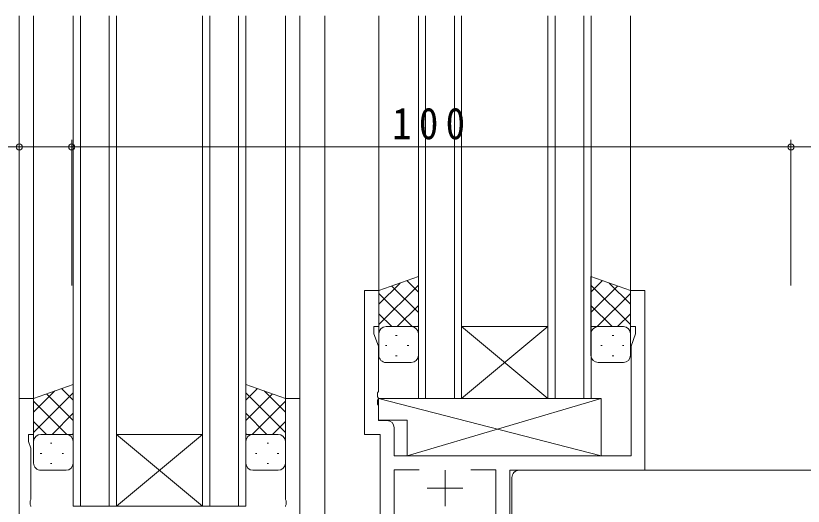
# Model space of a CAD drawing. Units: millimetres on the paper. Extents: x -420 to 373, y -297 to 267.
# Drawn here: x -313.7 to -204.2, y -110 to -41.7 of the extents above; entities that cross this region are included whole.
import ezdxf

# ---------------------------------------------------------------- set-up
doc = ezdxf.new("R2010")
doc.units = ezdxf.units.MM
for name, color, linetype, lineweight in [('0-3_YKK_11', 7, 'Continuous', 9), ('0-4_YKK_12', 2, 'Continuous', 9), ('0-5_YKK_13', 4, 'Continuous', 9), ('0-7_YKK_D', 6, 'Continuous', 9)]:
    doc.layers.add(name, color=color, linetype=linetype, lineweight=lineweight)
doc.styles.add('ＭＳ ゴシック', font='')
doc.styles.get('ＭＳ ゴシック').set_extended_font_data('MS Gothic')

msp = doc.modelspace()

# ---------------------------------------------------------------- linework, layer by layer
at = {"layer": '0-3_YKK_11'}
for p, q in [((-265.244, -79.99), (-265.244, -99.99)), ((-263.244, -79.99), (-265.244, -79.99)), ((-263.244, -84.99), (-263.244, -79.99)), ((-228.244, -79.99), (-228.244, -84.99)), ((-226.244, -79.99), (-228.244, -79.99)), ((-226.244, -104.99), (-226.244, -79.99)), ((-263.944, -84.99), (-263.244, -84.99)), ((-263.944, -85.99), (-263.944, -84.99)), ((-228.244, -84.99), (-227.544, -84.99)), ((-227.544, -84.99), (-227.544, -85.99)), ((-263.314, -87.721), (-263.944, -85.99)), ((-227.544, -85.99), (-228.174, -87.721)), ((-263.314, -94.032), (-263.314, -87.721)), ((-228.174, -87.721), (-228.174, -102.99)), ((-263.434, -94.215), (-263.314, -94.032)), ((-313.245, -94.99), (-311.245, -94.99)), ((-313.245, -119.99), (-313.245, -94.99)), ((-311.245, -94.99), (-311.245, -99.99)), ((-276.245, -94.99), (-276.245, -109.032)), ((-274.245, -94.99), (-276.245, -94.99)), ((-274.245, -115.99), (-274.245, -94.99)), ((-263.434, -94.765), (-263.434, -94.215)), ((-263.314, -94.948), (-263.434, -94.765)), ((-263.434, -95.215), (-263.314, -95.032)), ((-263.434, -95.765), (-263.434, -95.215)), ((-263.314, -95.032), (-263.314, -94.948)), ((-263.314, -95.948), (-263.434, -95.765)), ((-263.314, -98.06), (-263.314, -95.948)), ((-262.114, -98.06), (-263.314, -98.06)), ((-261.114, -102.99), (-261.114, -99.06)), ((-311.945, -99.99), (-311.945, -100.99)), ((-311.245, -99.99), (-311.945, -99.99)), ((-265.244, -99.99), (-263.044, -99.99)), ((-263.044, -99.99), (-263.044, -160.34)), ((-311.945, -100.99), (-311.615, -101.897)), ((-311.615, -101.897), (-311.615, -109.032)), ((-228.174, -102.99), (-261.114, -102.99)), ((-261.114, -104.92), (-261.114, -149.99)), ((-257.631, -104.92), (-261.114, -104.92)), ((-257.631, -104.92), (-261.114, -104.92)), ((-254.044, -104.99), (-254.044, -109.99)), ((-246.974, -104.92), (-250.457, -104.92)), ((-246.974, -149.99), (-246.974, -104.92)), ((-245.044, -104.99), (-226.244, -104.99)), ((-245.044, -153.99), (-245.044, -104.99)), ((-256.544, -107.49), (-251.544, -107.49)), ((-311.615, -109.032), (-311.735, -109.215)), ((-311.735, -109.215), (-311.735, -109.765)), ((-276.245, -109.032), (-276.125, -109.215)), ((-276.125, -109.215), (-276.125, -109.765)), ((-311.735, -109.765), (-311.615, -109.948)), ((-311.615, -109.948), (-311.615, -110.032)), ((-276.125, -109.765), (-276.245, -109.948)), ((-276.245, -109.948), (-276.245, -110.032))]:
    msp.add_line(p, q, dxfattribs=at)
msp.add_arc((-262.114, -99.06), 1, 0, 89.99998, dxfattribs=at)
at = {"layer": '0-4_YKK_12'}
for p, q in [((-313.244, -41.74), (-313.244, -119.99)), ((-311.244, -41.74), (-311.244, -95.49)), ((-305.742, -109.989), (-305.742, -41.74)), ((-304.742, -41.74), (-304.742, -109.989)), ((-300.742, -109.989), (-300.742, -41.74)), ((-299.742, -41.74), (-299.742, -109.989)), ((-287.742, -109.989), (-287.742, -41.74)), ((-286.742, -41.74), (-286.742, -109.989)), ((-282.742, -109.989), (-282.742, -41.74)), ((-281.742, -41.74), (-281.742, -109.989)), ((-276.244, -41.74), (-276.244, -95.49)), ((-274.244, -41.74), (-274.244, -194.99)), ((-270.744, -41.74), (-270.744, -160.99)), ((-263.244, -41.74), (-263.244, -80.49)), ((-257.742, -94.989), (-257.742, -41.74)), ((-256.742, -41.74), (-256.742, -94.989)), ((-252.742, -94.989), (-252.742, -41.74)), ((-251.742, -41.74), (-251.742, -94.989)), ((-239.742, -94.989), (-239.742, -41.74)), ((-238.742, -41.74), (-238.742, -94.989)), ((-234.742, -94.989), (-234.742, -41.74)), ((-233.742, -41.74), (-233.742, -94.989)), ((-228.244, -41.74), (-228.244, -80.49)), ((-239.742, -94.989), (-251.742, -84.989)), ((-251.742, -94.989), (-239.742, -84.989)), ((-251.742, -84.989), (-239.742, -84.989)), ((-251.742, -94.989), (-257.742, -94.989)), ((-251.742, -94.989), (-239.742, -94.989)), ((-233.742, -94.989), (-239.742, -94.989)), ((-287.742, -109.989), (-299.742, -99.989)), ((-299.742, -109.989), (-287.742, -99.989)), ((-299.742, -99.989), (-287.742, -99.989)), ((-299.742, -109.989), (-305.742, -109.989)), ((-299.742, -109.989), (-287.742, -109.989)), ((-281.742, -109.989), (-287.742, -109.989))]:
    msp.add_line(p, q, dxfattribs=at)
at = {"layer": '0-5_YKK_13'}
for p, q in [((-257.744, -78.026), (-263.244, -79.99)), ((-257.744, -80.213), (-259.356, -78.601)), ((-257.744, -86.212), (-257.744, -78.026)), ((-233.745, -78.026), (-228.245, -79.99)), ((-233.745, -86.212), (-233.745, -78.026)), ((-233.745, -80.213), (-232.134, -78.601)), ((-263.244, -81.893), (-260.283, -78.933)), ((-263.244, -84.722), (-257.744, -79.222)), ((-257.744, -83.041), (-261.44, -79.346)), ((-228.245, -84.722), (-233.745, -79.222)), ((-233.745, -83.041), (-230.05, -79.346)), ((-228.245, -81.893), (-231.206, -78.933)), ((-263.244, -79.99), (-263.244, -85.99)), ((-258.624, -84.99), (-263.244, -80.37)), ((-232.866, -84.99), (-228.245, -80.37)), ((-228.245, -79.99), (-228.245, -85.99)), ((-260.684, -84.99), (-257.744, -82.05)), ((-230.806, -84.99), (-233.745, -82.05)), ((-261.452, -84.99), (-263.244, -83.198)), ((-230.037, -84.99), (-228.245, -83.198)), ((-262.244, -84.99), (-258.644, -84.99)), ((-261.844, -84.99), (-257.744, -84.99)), ((-257.856, -84.99), (-257.744, -84.879)), ((-233.634, -84.99), (-233.745, -84.879)), ((-229.645, -84.99), (-233.745, -84.99)), ((-229.245, -84.99), (-232.845, -84.99)), ((-263.244, -88.99), (-263.244, -85.99)), ((-260.909, -86.212), (-260.709, -86.212)), ((-257.744, -85.99), (-257.744, -88.99)), ((-233.745, -85.99), (-233.745, -88.99)), ((-230.58, -86.212), (-230.78, -86.212)), ((-228.245, -88.99), (-228.245, -85.99)), ((-262.324, -87.627), (-262.124, -87.627)), ((-259.294, -87.627), (-259.094, -87.627)), ((-232.195, -87.627), (-232.395, -87.627)), ((-229.165, -87.627), (-229.365, -87.627)), ((-260.909, -89.042), (-260.709, -89.042)), ((-230.58, -89.042), (-230.78, -89.042)), ((-258.744, -89.99), (-262.244, -89.99)), ((-232.745, -89.99), (-229.245, -89.99)), ((-305.744, -93.026), (-311.244, -94.99)), ((-305.744, -101.212), (-305.744, -93.026)), ((-281.745, -93.026), (-276.245, -94.99)), ((-281.745, -101.212), (-281.745, -93.026)), ((-311.244, -96.893), (-308.283, -93.933)), ((-305.744, -95.213), (-307.356, -93.601)), ((-281.745, -95.213), (-280.134, -93.601)), ((-276.245, -96.893), (-279.206, -93.933)), ((-311.244, -99.722), (-305.744, -94.222)), ((-311.244, -94.99), (-311.244, -100.99)), ((-305.744, -98.041), (-309.44, -94.346)), ((-276.245, -99.722), (-281.745, -94.222)), ((-281.745, -98.041), (-278.05, -94.346)), ((-276.245, -94.99), (-276.245, -100.99)), ((-232.319, -94.99), (-263.314, -94.99)), ((-259.319, -102.99), (-232.319, -94.99)), ((-232.319, -94.99), (-232.319, -102.99)), ((-306.624, -99.99), (-311.244, -95.37)), ((-280.866, -99.99), (-276.245, -95.37)), ((-308.684, -99.99), (-305.744, -97.05)), ((-278.806, -99.99), (-281.745, -97.05)), ((-309.452, -99.99), (-311.244, -98.198)), ((-278.037, -99.99), (-276.245, -98.198)), ((-259.319, -97.99), (-263.314, -97.99)), ((-259.319, -97.99), (-259.319, -102.99)), ((-310.244, -99.99), (-306.644, -99.99)), ((-309.844, -99.99), (-305.744, -99.99)), ((-305.856, -99.99), (-305.744, -99.879)), ((-281.634, -99.99), (-281.745, -99.879)), ((-277.645, -99.99), (-281.745, -99.99)), ((-277.245, -99.99), (-280.845, -99.99)), ((-311.244, -103.99), (-311.244, -100.99)), ((-308.909, -101.212), (-308.709, -101.212)), ((-305.744, -100.99), (-305.744, -103.99)), ((-281.745, -100.99), (-281.745, -103.99)), ((-278.58, -101.212), (-278.78, -101.212)), ((-276.245, -103.99), (-276.245, -100.99)), ((-310.324, -102.627), (-310.124, -102.627)), ((-307.294, -102.627), (-307.094, -102.627)), ((-280.195, -102.627), (-280.395, -102.627)), ((-277.165, -102.627), (-277.365, -102.627)), ((-232.319, -102.99), (-259.319, -102.99)), ((-306.744, -104.99), (-310.244, -104.99)), ((-308.909, -104.042), (-308.709, -104.042)), ((-280.745, -104.99), (-277.245, -104.99)), ((-278.58, -104.042), (-278.78, -104.042)), ((-243.744, -104.99), (-184.247, -104.99)), ((-244.744, -114.104), (-244.744, -105.99))]:
    msp.add_line(p, q, dxfattribs=at)
msp.add_lwpolyline([(-232.319, -102.99), (-263.314, -94.99), (-263.314, -97.99)], dxfattribs=at)
for centre, start, end in [((-262.244, -85.99), 89.99998, 179.99998), ((-262.244, -85.99), 89.99998, 179.99998), ((-258.744, -85.99), 359.99998, 89.99998), ((-258.744, -85.99), 359.99998, 89.99998), ((-232.745, -85.99), 90, 180), ((-232.745, -85.99), 90, 180), ((-229.245, -85.99), 0, 90), ((-229.245, -85.99), 0, 90), ((-262.244, -88.99), 179.99998, 269.99998), ((-258.744, -88.99), 269.99998, 359.99998), ((-232.745, -88.99), 180, 270), ((-229.245, -88.99), 270, 0), ((-310.244, -100.99), 89.99998, 179.99998), ((-310.244, -100.99), 89.99998, 179.99998), ((-306.744, -100.99), 359.99998, 89.99998), ((-306.744, -100.99), 359.99998, 89.99998), ((-280.745, -100.99), 90, 180), ((-280.745, -100.99), 90, 180), ((-277.245, -100.99), 0, 90), ((-277.245, -100.99), 0, 90), ((-310.244, -103.99), 179.99998, 269.99998), ((-306.744, -103.99), 269.99998, 359.99998), ((-280.745, -103.99), 180, 270), ((-277.245, -103.99), 270, 0), ((-243.744, -105.99), 90, 135.57298), ((-243.744, -105.99), 135.57298, 180), ((-243.744, -105.99), 121.36697, 135.57298)]:
    msp.add_arc(centre, 1, start, end, dxfattribs=at)
at = {"layer": '0-7_YKK_D'}
for p, q in [((-313.244, -79.29), (-313.244, -58.99)), ((-305.944, -79.29), (-305.944, -58.99)), ((-305.944, -79.29), (-305.944, -58.99)), ((-205.944, -79.29), (-205.944, -58.99)), ((-205.944, -79.29), (-205.944, -58.99)), ((-313.244, -59.99), (-328.144, -59.99)), ((-305.944, -59.99), (-313.244, -59.99)), ((-305.944, -59.99), (-205.944, -59.99)), ((-205.944, -59.99), (-184.247, -59.99))]:
    msp.add_line(p, q, dxfattribs=at)
for centre in [(-313.244, -59.99), (-305.944, -59.99), (-305.944, -59.99), (-205.944, -59.99), (-205.944, -59.99)]:
    msp.add_circle(centre, 0.425, dxfattribs=at)

# ---------------------------------------------------------------- texts
at = {"layer": '0-7_YKK_D', "color": 3, "insert": (-261.384, -58.99), "char_height": 4.399, "attachment_point": 7, "style": 'ＭＳ ゴシック'}
msp.add_mtext('\\T1.38;\\W0.9;100', dxfattribs=at)

doc.saveas('drawing.dxf')
